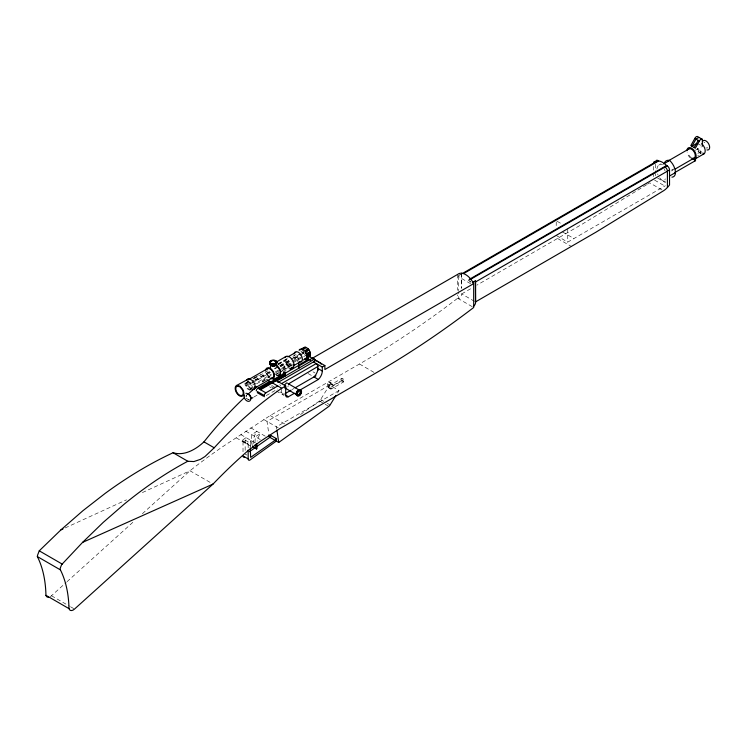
<?xml version="1.0" encoding="UTF-8"?>
<svg xmlns="http://www.w3.org/2000/svg" width="747" height="747" viewBox="0 0 747 747"><rect width="100%" height="100%" fill="white"/><g stroke="black" fill="none" stroke-linecap="round" stroke-linejoin="round"><path stroke-width="0.56" stroke-dasharray="3.73 2.8" d="M343.713 379.299L341.995 378.309L341.594 381.063L329.885 387.833A2.194 1.27 -60 0 1 328.4 387.432L327.195 383.715L329.885 382.165L331.603 383.155L332.424 385.013A1.578 0.915 -60 0 0 333.461 385.219L343.713 379.299L343.312 382.053L331.603 388.823A2.194 1.27 -60 0 1 330.118 388.421L328.4 387.432M343.704 381.372L341.995 380.307M700.294 153.639L700.406 152.593A5.257 3.035 60 0 0 698.482 147.803M251.048 388.935A4.146 2.39 60 0 1 246.398 386.395L245.763 383.547L246.827 381.885M300.499 414.566L319.427 400.952A3.838 2.213 -60 0 0 320.64 399.524L329.576 385.088L339.017 390.541L337.224 393.426M50.301 596.62A6.312 3.642 -60 0 0 51.459 595.751L66.184 582.473M67.043 581.689L134.572 520.762M142.369 513.731L189.981 470.769A431.047 262.421 -55.6 0 1 230.972 441.216L270.181 415.537L359.456 363.994A858.789 495.821 -60 0 0 457.668 298.258L457.668 294.841M647.537 184.173L649.675 182.819L663.495 190.793M646.631 184.742L582.165 224.184L476.838 285.177M253.877 397.049L257.808 394.705M277.903 363.948L288.921 357.58M254.494 377.749L260.507 374.275M278.547 363.854L288.575 358.074M245.94 382.791L248.947 381.054M252.953 378.738L258.966 375.265M278.015 364.265L288.034 358.485M245.763 383.547L249.769 381.231M253.775 378.916L267.809 370.811M277.837 365.022L288.856 358.663M292.871 356.347L296.876 354.031M300.882 351.716L303.889 349.979M301.76 352.752L303.413 351.8M247.481 381.792A4.146 2.39 60 0 1 249.722 383.024L253.728 380.709M254.736 380.13L269.77 371.446M279.789 365.656L300.836 353.508M301.844 352.929L303.842 351.772M245.996 385.415L254.017 380.783M255.016 380.204L270.05 371.52M280.078 365.731L292.105 358.793M293.104 358.215L301.125 353.583M302.124 353.004L304.132 351.846M249.722 383.024L250.394 383.827L254.4 381.512M255.409 380.933L270.442 372.258M280.461 366.469L290.49 360.68M294.495 358.364L301.508 354.321M302.274 354.003L303.945 353.098M246.398 386.395L270.451 372.51M280.48 366.721L290.499 360.932M294.514 358.616L301.527 354.564M302.526 353.985L304.533 352.827M283.963 370.167L283.963 365.778L290.91 361.763M291.909 361.184L297.866 357.738L298.819 358.289L298.819 360.306M286.941 364.237L286.941 365.311A1.326 0.766 60 0 0 286.12 363.77L286.997 364.2M253.42 387.207L251.412 388.365L251.347 385.741L271.394 374.172M275.41 371.857L280.414 368.962M281.423 368.383L302.47 356.226M256.576 383.818L274.625 373.407M275.624 372.828L280.639 369.933M281.638 369.354L302.684 357.206M303.693 356.627L305.691 355.469M267.715 377.889L269.686 376.74M262.44 381.997L266.446 379.681M275.466 374.48L281.479 371.007M282.487 370.428L292.507 364.639M250.525 389.271L252.523 388.113M276.577 374.228L278.584 373.07M279.583 372.492L294.15 364.05M283.038 371.773L288.753 368.476M460.367 274.653L458.35 275.811L459.041 276.213A14.221 8.217 60 0 0 458.098 276.129M658.994 164.975L661.002 163.808M266.212 395.621L277.744 388.963M695.345 150.315L701.349 146.851M698.258 153.238L702.88 150.567M671.581 170.092L673.551 168.962M292.049 389.589L294.038 388.44M461.693 293.926L472.795 287.511M659.694 177.767A9.095 5.248 60 0 0 662.617 180.681L665.633 178.935M556.216 235.454L567.739 242.112L665.362 185.751M327.195 383.715L328.913 384.705L331.603 383.155M329.576 385.088L267.015 421.392L268.799 433.662M329.885 382.165L330.716 384.023A1.578 0.915 -60 0 0 331.743 384.229L341.995 378.309M339.017 390.541L276.455 426.836L276.773 429.067M65.148 527.942L126.504 499.836M142.378 492.572L189.981 470.769L213.035 484.075M290.023 366.749L287.94 365.376L286.39 363.173A5.257 3.035 60 0 1 285.578 359.559M250.189 390.373L247.341 388.813L245.791 386.61A5.257 3.035 60 0 1 244.979 382.996M275.55 373.883L276.511 374.415M248.088 380.998L251.562 384.537A5.257 3.035 60 0 1 252.346 387.021M251.45 388.888L247.976 385.349A5.257 3.035 60 0 1 247.173 381.736M250.88 389.299L247.49 385.527A6.153 3.548 60 0 1 246.575 382.623M697.81 143.648L700.527 145.226M657.677 178.113L665.577 182.67M654.577 180.102L665.428 186.367M557.178 221.299L561.977 224.063M562.407 231.878L573.929 238.536M557.635 238.526L571.455 246.51M469.032 280.218L468.434 279.873L470.479 282.226M470.629 283.701L458.621 276.763L458.621 290.686M474.522 301.33L461.59 293.87A3.604 2.082 -60 0 1 458.621 298.809L458.621 291.844M457.668 298.258L472.627 306.896M359.456 363.994L375.47 373.239M341.528 381.11L343.247 382.1M313.021 371.829L314.973 372.958M331.743 384.229L333.461 385.219M330.716 384.023L332.424 385.013M330.958 384.303L332.667 385.293M308.091 373.547L312.003 375.806M329.885 387.833L331.603 388.823M328.839 387.964L330.557 388.954M283.963 365.778L284.915 366.329L284.915 370.717M320.64 399.524L326.308 402.792M327.251 403.333L330.081 404.967M319.427 400.952L324.142 403.679M325.085 404.22L328.857 406.405M271.74 385.499L275.736 387.805M274.466 388.645L270.545 386.376A3.903 2.25 -60 0 0 270.759 387.478M280.162 391.932L284.075 394.192M276.25 390.989L283.879 395.396M270.181 415.537L286.185 424.782M263.682 419.459L279.695 428.703M250.703 427.788L266.716 437.032M245.754 431.15L261.767 440.394M240.814 434.586L256.828 443.83M248.163 447.827L248.163 444.502L243.018 441.533A1.914 1.102 -60 0 0 241.486 440.87L246.052 437.611A2.904 1.681 -60 0 0 245.156 440.104L250.301 443.074L250.301 446.566M242.551 440.627L247.696 443.597M236.248 437.845L252.253 447.089M245.156 454.073L246.865 455.063M51.459 595.751L69.508 606.172M70.507 606.751L74.523 609.066M700.686 153.639L699.491 152.799A6.508 3.754 60 0 1 696.662 148.746M691.545 157.785L690.648 157.15A5.257 3.035 60 0 1 687.968 152.631M297.801 361.492L295 358.13A5.883 3.399 60 0 1 294.122 355.348M288.361 366.833L285.662 363.434A6.583 3.8 60 0 1 284.672 360.325M269.732 377.244L267.23 374.238A5.257 3.035 60 0 1 266.446 371.754M269.275 377.59L266.744 374.406A6.144 3.548 60 0 1 265.829 371.511M304.627 354.227L305.476 355.255M250.394 383.827L251.347 385.741M328.913 384.705L330.118 388.421M655.707 164.2L655.707 172.324M655.707 173.491L655.707 175.816M653.588 166.385L653.588 171.866M653.588 172.959L653.588 177.338M567.739 228.563L567.739 242.112M556.216 221.878L556.216 227.536M461.693 273.888L461.693 288.361M461.59 273.215L461.59 288.127M457.668 274.382L457.668 290.294M297.866 357.738L297.866 360.764M289.276 366.394L289.276 367.468M281.32 388.58L281.32 392.595A3.903 2.25 -60 0 0 283.711 394.369M245.156 440.104L245.156 450.581M243.018 441.533L243.018 452.617M255.063 442.345A26.248 15.155 -60 0 1 255.474 436.762L260.423 433.4A15.145 8.74 -60 0 0 257.145 441.178M252.197 445.119A26.248 15.155 -60 0 1 251.851 434.67L256.809 431.308A15.145 8.74 -60 0 0 253.14 443.989M250.301 443.074A2.904 1.681 -60 0 1 251.207 440.581L246.631 443.839A1.914 1.102 -60 0 1 248.163 444.502M673.234 169.27A5.257 3.035 60 0 1 671.544 170.942M698.613 155.311A5.257 3.035 60 0 1 697.726 155.245M288.379 385.648A2.699 1.559 -60 0 1 287.782 386.899M697.259 148.392A3.128 1.802 60 0 1 698.903 151.809A3.128 1.802 60 0 1 697.259 153.331M270.769 387.786A3.903 2.25 -60 0 1 269.779 386.657M262.15 381.941A290.238 162.22 -62.9 0 1 265.736 379.028M703.272 152.799A5.257 3.035 60 0 1 700.667 152.612L699.706 151.93A5.257 3.035 60 0 1 697.418 148.653M459.648 274.672A14.221 8.217 60 0 1 460.75 274.597M469.947 280.956A3.361 1.942 60 0 1 470.713 281.993M707.848 147.579A3.128 1.802 60 0 1 705.934 147.747M704.019 142.808A3.128 1.802 60 0 1 704.832 142.341M690.443 158.019A6.508 3.754 60 0 1 687.128 152.425M279.658 384.696A2.353 1.354 60 0 1 280.667 385.676M289.724 366.702A2.969 1.709 -60 0 1 292.469 363.826M249.433 399.598A2.867 2.092 59.2 0 1 247.659 399.141A2.913 2.129 59.2 0 0 248.863 399.664M246.678 398.067A2.867 2.092 59.2 0 0 247.126 398.665A2.913 2.129 59.2 0 1 246.641 398.086M288.622 366.842A2.969 1.709 -60 0 1 290.172 363.938A2.969 1.709 -60 0 1 292.376 363.556M665.073 170.83A9.095 5.248 60 0 1 664.335 168.803M656.902 169.018A11.14 6.434 60 0 1 662.57 164.527M665.54 181.166A9.029 5.21 60 0 1 662.617 180.681M658.014 174.901A9.095 5.248 60 0 1 657.603 173.892M246.538 394.883A2.867 2.092 59.2 0 0 246.165 396.694A2.913 2.129 59.2 0 1 246.501 394.846"/><path stroke-width="1.12" d="M264.289 396.732L264.289 395.518A2.222 1.279 -60 0 1 265.857 392.819L277.744 385.966M461.693 273.888L461.59 273.215M686.969 150.745L687.081 149.652A6.508 3.754 60 0 1 691.451 148.139L692.646 148.98A6.508 3.754 60 0 1 696.139 156.048L696.008 157.356A6.508 3.754 60 0 1 691.638 158.868L691.442 158.728M244.064 395.845L244.222 394.93M306.289 360.792L306.289 357.813L310.276 355.553L310.481 353.452L307.437 354.666L310.481 353.452M253.541 446.295L252.813 446.79A26.248 15.155 -60 0 1 252.486 445.978M284.85 386.012L284.71 385.181M305.85 350.614L308.137 348.774L306.223 347.439L305.29 347.215L301.984 348.756L302.348 349.475M702.348 139.344L697.81 136.72A2.558 1.475 -60 0 0 694.85 138.428L690.807 145.6L695.345 148.223L699.397 141.043A2.558 1.475 -60 0 1 702.348 139.344L702.348 146.272M694.215 147.57L698.258 140.389M336.038 395.35L330.081 404.967A3.838 2.213 -60 0 1 328.857 406.405L278.724 442.457L276.334 441.085L275.951 438.396L270.797 435.426A1.475 0.85 -60 0 1 269.882 437.34L256.856 446.482M244.428 397.581A290.238 162.22 -62.9 0 0 203.959 441.869C195.873 449.395 184.462 456.184 173.071 452.738A386.843 229.581 -58 0 0 105.299 493.291L82.964 510.668L60.918 529.884L39.255 550.828L37.621 555.03A8.413 2.558 -66.4 0 0 37.35 556.571A139.129 80.704 -59.6 0 1 45.941 595.312A6.312 3.642 -60 0 0 48.574 597.236M303.338 348.475L304.468 347.327L304.823 348.046L303.179 348.998M294.439 393.267L288.454 396.722A3.903 2.25 -60 0 1 285.699 395.126L285.699 385.984L281.74 388.272A290.125 171.577 -57.6 0 0 214.202 447.789L204.995 456.529L200.448 459.358L193.893 461.562L187.824 461.263L173.071 452.738M312.881 357.972L457.668 274.382A14.585 8.422 60 0 1 473.682 283.627L473.682 307.503A858.789 495.821 -60 0 1 375.47 373.239L279.695 428.703L260.245 441.43L247.771 450.917A431.551 231.15 -64.9 0 0 213.035 484.075L74.523 609.066A6.312 3.642 -60 0 1 68.995 608.628A139.129 80.396 -59.9 0 0 60.404 569.877A7.657 6.686 -40.9 0 1 60.255 568.14L61.599 564.685L82.581 542.387L103.235 522.377L124.17 504.188A386.713 218.068 -61.6 0 1 187.833 461.244M308.987 349.801L306.177 351.566L308.987 349.801L310.201 352.22L307.204 353.62L310.201 352.22M276.334 441.085L249.759 460.161A2.708 1.559 -60 0 1 248.163 458.91L243.018 455.931A2.708 1.559 -60 0 0 244.614 457.192M249.414 451.711L254.998 447.789M275.951 438.396A1.475 0.85 -60 0 1 275.027 440.31L250.637 457.388L250.301 447.733M236.78 385.377L236.005 385.882A6.153 3.548 60 0 0 236.145 392.072C237.313 394.388 240.291 397.749 243.046 395.835A6.153 3.548 60 0 0 242.906 389.645L239.974 386.124L236.78 385.377L249.096 378.701L252.421 380.522L254.241 383.099A6.153 3.548 60 0 1 254.391 389.29L251.795 389.719M248.125 378.832L247.341 379.327A6.153 3.548 60 0 0 246.799 380.167M248.004 379.962L248.527 379.625M291.171 368.14L293.039 367.468A6.583 3.8 60 0 0 292.889 360.838C291.638 358.364 288.454 354.76 285.503 356.805A6.583 3.8 60 0 0 284.924 357.701M254.167 388.44L273.122 377.45A5.257 3.035 60 0 0 273 372.155C272.011 370.185 269.462 367.3 267.109 368.943A5.257 3.035 60 0 0 266.642 369.662M299.986 349.96L300.658 349.531M310.276 355.553L309.744 355.002L309.818 356.272L307.559 356.627M250.927 398.805L252.897 397.628M276.81 361.772L286.344 356.272M249.489 379.074L267.771 368.514M287.912 356.889L295.756 352.36M301.984 348.756L304.468 347.327M308.137 348.774L305.663 350.203L306.513 351.23M307.484 353.331L309.482 352.182L309.725 354.05M307.699 354.311L309.706 353.154M293.571 365.694L301.414 361.165M303.375 360.026L305.336 358.896L304.515 359.008M309.818 356.272L307.344 357.701L307.801 356.982L307.269 356.44M283.599 373.024L283.963 372.818A6.284 3.623 60 0 1 283.841 373.939M256.286 390.896A2.222 1.279 -60 0 1 257.855 388.197L269.732 381.343M273.131 379.793L283.029 374.079M298.847 364.947L308.744 359.232A2.26 1.307 60 0 0 307.138 360.157M298.819 362.314L298.819 365.339L284.915 373.369A6.284 3.623 60 0 0 285.391 375.956L284.915 375.676L260.535 389.747A6.602 3.81 -60 0 1 262.944 387.59L282.226 376.46A3.791 2.194 -60 0 0 284.915 371.81L284.915 375.676M263.551 386.909L259.582 389.196A6.602 3.81 -60 0 1 261.992 387.039L281.274 375.909A3.791 2.194 -60 0 0 283.757 372.566M282.534 375.405L274.943 379.784L272.319 378.262M298.342 366.273L312.62 358.028L314.524 359.13A2.699 1.559 -60 0 0 315.169 360.96L277.847 382.511M278.267 378.412L280.162 377.319M274.877 380.923L280.741 377.534M282.702 376.404L284.654 375.274M462.384 273.486L657.995 160.558L658.901 160.969A15.752 9.095 60 0 1 666.333 165.264L667.146 165.843A3.361 1.942 60 0 1 669.527 169.952L669.527 184.948A16.443 9.496 -60 0 1 667.65 187.245L667.155 187.768A16.443 9.496 -60 0 1 663.495 190.793L595.985 232.168L475.512 301.9L475.363 280.965L472.393 282.683L475.363 280.965M276.857 380.877L314.524 359.13M698.94 137.373L695.989 139.082L691.946 146.253L696.942 143.368M464.662 272.963L658.677 160.95M281.628 383.556L316.252 363.574A2.353 1.354 60 0 1 317.914 366.45L317.914 370.549M667.939 161.063L688.865 148.98M663.579 163.948L669.62 160.456A11.168 6.452 60 0 1 675.428 172.604A9.029 5.21 60 0 1 671.917 177.151M317.914 366.45L288.379 383.967A2.699 1.559 -60 0 1 288.51 384.444M469.555 279.229L666.548 165.498M470.05 279.639L667.146 165.843M313.451 361.95L322.293 367.057L324.87 365.572L324.87 369.541L473.682 283.627M475.512 281.964L669.527 169.952M285.074 393.613L291.05 390.167M295.037 387.861L315.934 375.797M675.288 168.953L694.224 158.019M694.859 159.102L703.917 153.873M674.634 172.669L695.289 160.745M669.387 176.087L675.428 172.604M299.416 390.392L318.343 379.467A7.89 4.557 -60 0 0 322.293 371.026L322.293 367.057M60.918 529.884L63.037 528.913M82.581 542.387L213.035 484.075M304.692 359.578L306.363 358.98A5.883 3.399 60 0 0 306.223 353.051C305.112 350.838 302.264 347.616 299.631 349.447A5.883 3.399 60 0 0 299.108 350.259M277.697 375.442L279.443 374.817A6.144 3.548 60 0 0 279.303 368.626L275.914 364.853M271.628 377.991L272.459 377.879M298.884 362.09L301.601 361.725A5.883 3.399 60 0 0 301.461 355.805C300.35 353.592 297.502 350.371 294.86 352.201A5.883 3.399 60 0 0 294.094 354.078M276.661 375.573L279.695 375.171A6.583 3.8 60 0 0 279.546 368.542L275.904 364.499M302.414 349.633L302.993 349.96M270.134 378.178L271.889 378.794L273.635 378.169A6.144 3.548 60 0 0 273.486 371.987C272.328 369.672 269.35 366.31 266.604 368.224A6.144 3.548 60 0 0 265.801 370.185M694.85 138.428L699.397 141.043M475.512 301.9L475.606 301.956A3.604 2.082 -60 0 1 473.411 306.457M308.856 356.328L313.273 358.877M324.87 365.572L314.151 359.391L319.875 362.771A14.585 8.422 60 0 1 321.294 364.228M306.289 357.813L310.612 360.315M322.293 371.026L317.914 368.495A7.89 4.557 -60 0 1 313.964 376.936L318.343 379.467M298.342 367.375L299.295 367.926A6.284 3.623 60 0 1 298.819 365.339M283.963 374.359L284.915 374.91M281.274 375.909L282.226 376.46M288.435 383.79L299.939 390.438A2.699 1.559 -60 0 1 300.322 391.269M276.381 380.606L285.699 385.984M285.111 388.048L296.923 394.874A2.699 1.559 -60 0 1 296.55 394.042M266.735 379.607L271.469 382.343M272.422 382.894L281.74 388.272M284.952 394.696L288.454 396.722M261.992 387.039L262.944 387.59M257.855 388.197L265.857 392.819M264.289 395.518L257.407 391.549L257.407 392.754L263.308 396.162M269.882 437.34L275.027 440.31M252.813 446.79L256.557 448.994L257.155 448.172A15.145 8.74 -60 0 1 256.763 443.718M203.959 441.869L214.202 447.789M39.255 550.828L62.309 564.144M37.35 556.571L60.404 569.877M45.941 595.312L68.995 608.628M248.415 394.127L247.556 393.613A4.239 2.904 59.5 0 0 245.866 393.37M307.932 349.269L308.651 350.138M308.53 350.268L307.857 349.456A4.146 2.39 60 0 0 307.11 348.821M256.436 448.882L256.482 448.947A26.248 15.155 -60 0 1 255.231 444.4M305.178 351.996L305.859 353.135M278.108 367.627L278.79 368.757M305.29 347.215L305.523 347.953L303.049 349.391L302.815 348.653M309.678 352.192L309.912 353.238M307.727 353.648L307.997 354.89M276.941 430.188L278.724 442.457M268.957 434.782L269.284 437.014M667.407 187.506L667.407 171.175A3.361 1.942 60 0 0 665.035 167.067M475.606 281.302L475.606 301.956M248.163 450.049L248.163 458.91M655.875 160.969A3.231 1.867 60 0 1 657.995 160.558M653.662 162.463A3.231 1.867 60 0 1 655.875 161.782M692.572 158.224A5.257 3.035 60 0 0 695.149 156.609L695.261 155.563A5.257 3.035 60 0 0 692.432 149.848L691.47 149.167A5.257 3.035 60 0 0 688.286 149.549M286.381 388.151A2.699 1.559 -60 0 1 284.859 387.693M298.305 395.434A3.315 1.914 -60 0 1 296.475 392.306A3.315 1.914 -60 0 1 300.527 390.223M300.322 391.839A2.699 1.559 -60 0 1 299.173 394.257M298.193 394.976A2.699 1.559 -60 0 1 297.717 395.107M296.54 393.464A2.699 1.559 -60 0 1 296.914 392.194M297.269 391.587A2.699 1.559 -60 0 1 298.174 390.625M298.679 390.336A2.699 1.559 -60 0 1 299.594 390.233M297.651 391.811A2.699 1.559 -60 0 1 300.499 390.877A2.699 1.559 -60 0 1 299.398 394.631A2.699 1.559 -60 0 1 296.923 394.257M296.923 393.688A2.699 1.559 -60 0 1 297.297 392.418M287.474 383.239A2.699 1.559 -60 0 0 286.213 383.136L285.98 383.575A2.699 1.559 -60 0 0 285.074 384.546M248.191 394.08A290.238 162.22 -62.9 0 1 256.538 386.657M695.093 158.457A1.886 1.092 60 0 1 695.532 160.353A1.886 1.092 60 0 1 694.393 160.782M706.97 149.914A5.257 3.035 60 0 0 709.538 148.308L709.65 147.252A5.257 3.035 60 0 0 706.821 141.538L705.859 140.856A5.257 3.035 60 0 0 702.675 141.239M701.704 143.751A6.508 3.754 60 0 1 705.196 150.829L705.065 152.127A6.508 3.754 60 0 1 702.974 154.19M254.559 386.89A5.257 3.035 60 0 1 254.335 387.852M305.878 353.172A5.257 3.035 60 0 1 306.391 354.423M306.662 355.656A5.257 3.035 60 0 1 306.69 356.795M309.183 355.367A4.146 2.39 60 0 1 308.651 355.703M312.591 358.859A2.699 1.559 -60 0 1 312.62 358.028M293.73 365.031A2.969 1.709 -60 0 1 292.18 368.57A2.969 1.709 -60 0 1 289.705 368.56M276.427 367.094A3.1 1.793 0 0 1 274.821 368.626M270.619 367.926A3.1 1.793 0 0 1 270.321 367.487M270.358 366.562A3.1 1.793 0 0 1 270.675 366.133M276.045 363.331A3.1 1.793 0 0 1 273.673 365.974A3.1 1.793 0 0 1 270.358 363.696M276.045 362.893A3.1 1.793 0 0 1 273.673 365.535A3.1 1.793 0 0 1 270.358 363.257M276.222 363.285A3.296 1.905 0 0 1 273.691 366.095A3.296 1.905 0 0 1 270.162 363.668M276.045 362.454A3.1 1.793 0 0 1 274.074 365.059A3.1 1.793 0 0 1 270.237 363.285A3.296 1.905 0 0 0 273.691 365.647A3.296 1.905 0 0 0 276.222 362.837M270.321 363.415A3.1 1.793 0 0 0 274.074 364.723A3.1 1.793 0 0 0 276.343 362.556A3.1 1.793 0 0 1 275.475 363.836M274.821 364.116A3.1 1.793 0 0 1 270.619 363.406M270.358 362.052A3.1 1.793 0 0 1 270.675 361.623M271.189 361.259A3.1 1.793 0 0 1 271.833 360.978M274.196 360.829A3.1 1.793 0 0 1 275.568 361.305M276.045 361.688A3.1 1.793 0 0 1 276.343 362.118M274.345 360.521A3.651 2.11 0 0 1 276.455 363.64A3.651 2.11 0 0 1 270.694 364.004A3.651 2.11 0 0 1 271.572 360.698M250.628 398.496A2.867 2.092 59.2 0 0 250.002 395.518A2.867 2.092 59.2 0 0 247.453 394.304A2.913 2.129 59.2 0 1 250.03 395.49A2.913 2.129 59.2 0 1 250.665 398.524M258.845 387.833A2.867 2.092 59.2 0 1 259.452 387.992M244.148 395.985A4.239 2.904 59.5 0 0 246.407 400.56L247.248 401.064A4.239 2.904 59.5 0 0 250.59 399.748L250.74 398.833A4.239 2.904 59.5 0 0 248.48 394.267M291.965 367.179A2.969 1.709 -60 0 1 290.957 368.234M664.625 162.51A11.14 6.434 60 0 1 669.62 160.456M237.182 386.171L236.519 386.601A5.257 3.035 60 0 0 236.64 391.895C237.639 393.874 240.179 396.75 242.532 395.116A5.257 3.035 60 0 0 242.411 389.822L239.908 386.815L237.182 386.171M299.678 395.471A3.315 1.914 -60 0 0 300.948 390.279A3.315 1.914 -60 0 0 296.97 393.529A3.315 1.914 -60 0 0 299.678 395.471M299.454 395.126A2.699 1.559 -60 0 0 300.705 390.877A2.699 1.559 -60 0 0 297.437 393.277A2.699 1.559 -60 0 0 299.454 395.126M271.441 364.022A3.651 2.11 0 0 0 276.978 362.258A3.651 2.11 0 0 0 271.572 360.371A3.651 2.11 0 0 0 271.441 364.022M271.731 363.752A3.1 1.793 0 0 0 276.427 362.258A3.1 1.793 0 0 0 271.833 360.652A3.1 1.793 0 0 0 271.731 363.752"/></g></svg>
